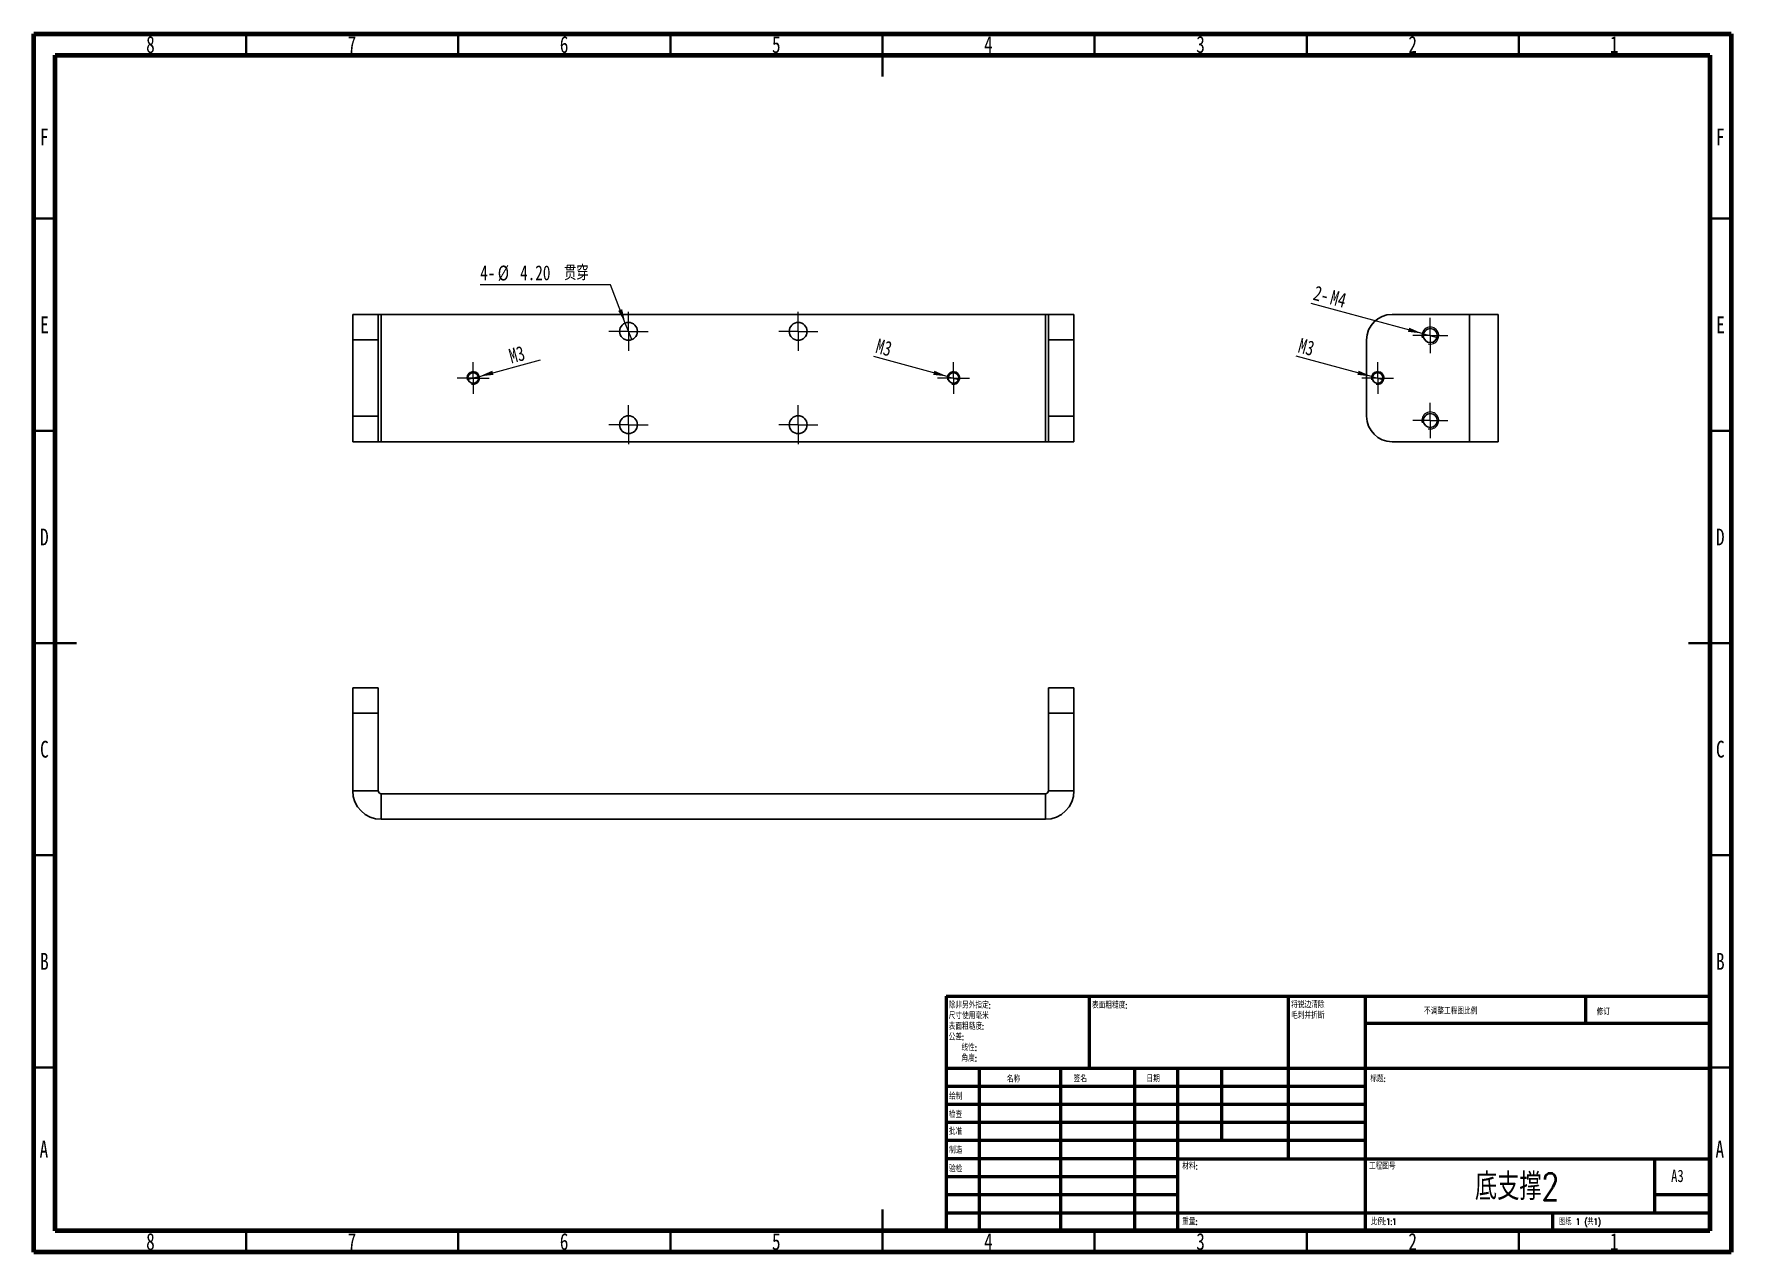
# Model space of a CAD drawing. Header units: millimetres. Extents: x 15 to 415, y 5 to 292.
import ezdxf

# ---------------------------------------------------------------- set-up
doc = ezdxf.new("R2010")
doc.units = ezdxf.units.MM
doc.styles.add('SLDTEXTSTYLE0', font='TXT', dxfattribs={"width": 0.75})
doc.styles.add('SLDTEXTSTYLE1', font='TXT', dxfattribs={"width": 0.75, "bigfont": 'bigfont'})
doc.styles.add('SLDTEXTSTYLE2', font='TXT', dxfattribs={"width": 0.694444, "bigfont": 'bigfont'})
doc.dimstyles.new('SLDDIMSTYLE0', dxfattribs={"dimtxt": 3.5, "dimasz": 3.302, "dimexe": 0, "dimexo": 0.0625, "dimgap": 0.875, "dimtad": 0, "dimtih": 1, "dimtoh": 1, "dimrnd": 1e-09, "dimzin": 4, "dimdsep": 46, "dimtxsty": 'SLDTEXTSTYLE0', "dimblk1": 'NONE', "dimsah": 1, "dimcen": 0, "dimadec": 0, "dimazin": 1, "dimtfac": 1, "dimtmove": 0, "dimatfit": 3, "dimldrblk": 'NONE', "dimfxl": 0, "dimfrac": 2, "dimtolj": 1, "dimtzin": 12, "dimarcsym": 0})
doc.dimstyles.new('SLDDIMSTYLE1', dxfattribs={"dimtxt": 3.5, "dimasz": 3.302, "dimexe": 0, "dimexo": 0.0625, "dimgap": 0.875, "dimtad": 1, "dimrnd": 1e-09, "dimzin": 12, "dimdsep": 46, "dimtxsty": 'SLDTEXTSTYLE0', "dimblk1": 'NONE', "dimsah": 1, "dimcen": 0, "dimadec": 0, "dimazin": 3, "dimtfac": 1, "dimtmove": 0, "dimatfit": 3, "dimldrblk": 'NONE', "dimfxl": 0, "dimfrac": 2, "dimtolj": 1, "dimtzin": 12, "dimarcsym": 0})
doc.dimstyles.new('SLDDIMSTYLE2', dxfattribs={"dimtxt": 3.5, "dimasz": 3.302, "dimexe": 0, "dimexo": 0.0625, "dimgap": 0.875, "dimtad": 1, "dimrnd": 1e-09, "dimzin": 12, "dimdsep": 46, "dimtxsty": 'SLDTEXTSTYLE0', "dimblk1": 'NONE', "dimsah": 1, "dimcen": 0, "dimadec": 0, "dimazin": 3, "dimtfac": 1, "dimtmove": 0, "dimatfit": 3, "dimldrblk": 'NONE', "dimfxl": 0, "dimfrac": 2, "dimtolj": 1, "dimtzin": 12, "dimarcsym": 0})

# ---------------------------------------------------------------- blocks, each defined once
blk = doc.blocks.new('_D')
at = {"color": 7, "linetype": 'Continuous', "lineweight": 0}
for p, q in [((150.86, 232.91), (120.18, 232.91)), ((154.37, 223.89), (150.86, 232.91)), ((155.89, 219.97), (154.37, 223.89))]:
    blk.add_line(p, q, dxfattribs=at)
at = {"color": 7, "linetype": 'Continuous', "lineweight": 18}
blk.add_solid([(154.37, 223.89), (153.65, 227.15), (152.7, 226.78)], dxfattribs=at)
at = {"color": 7, "linetype": 'Continuous', "lineweight": 18, "char_height": 3.5, "attachment_point": 1}
for s, insert, style in [('4-', (120.18, 237.47), 'SLDTEXTSTYLE0'), ('%%c', (124.32, 237.42), 'SLDTEXTSTYLE0'), ('4.20', (129.59, 237.47), 'SLDTEXTSTYLE0'), ('贯穿', (139.96, 237.47), 'SLDTEXTSTYLE1')]:
    blk.add_mtext(s, dxfattribs=dict(at, insert=insert, style=style))
blk = doc.blocks.new('_None')
blk = doc.blocks.new('_D_1')
at = {"color": 7, "linetype": 'Continuous', "lineweight": 0}
for q in [(134.43, 215.19), (117.08, 210.54)]:
    blk.add_line((119.98, 211.32), q, dxfattribs=at)
at = {"color": 7, "linetype": 'Continuous', "lineweight": 18}
blk.add_solid([(119.98, 211.32), (123.3, 211.68), (123.04, 212.66)], dxfattribs=at)
at = {"color": 7, "linetype": 'Continuous', "lineweight": 18, "insert": (126.64, 217.71), "char_height": 3.5, "attachment_point": 1, "rotation": 15, "style": 'SLDTEXTSTYLE0'}
blk.add_mtext('M3', dxfattribs=at)
blk = doc.blocks.new('_D_2')
at = {"color": 7, "linetype": 'Continuous', "lineweight": 0}
for q in [(212.92, 215.97), (233.18, 210.54)]:
    blk.add_line((230.28, 211.32), q, dxfattribs=at)
at = {"color": 7, "linetype": 'Continuous', "lineweight": 18}
blk.add_solid([(230.28, 211.32), (227.22, 212.66), (226.96, 211.68)], dxfattribs=at)
at = {"color": 7, "linetype": 'Continuous', "lineweight": 18, "insert": (214.08, 220.29), "char_height": 3.5, "attachment_point": 1, "rotation": 345, "style": 'SLDTEXTSTYLE0'}
blk.add_mtext('M3', dxfattribs=at)
blk = doc.blocks.new('SW_CENTERMARKSYMBOL_0')
at = {"color": 0, "linetype": 'Continuous', "lineweight": 18}
for p, q in [((0, 2.5), (0, 4.6)), ((-2.5, 0), (-4.6, 0)), ((0, 0), (-2.5, 0)), ((0, 0), (0, 2.5)), ((0, 0), (0, -2.5)), ((0, 0), (2.5, 0)), ((2.5, 0), (4.6, 0)), ((0, -2.5), (0, -4.6))]:
    blk.add_line(p, q, dxfattribs=at)
blk = doc.blocks.new('SW_CENTERMARKSYMBOL_1')
at = {"color": 0, "linetype": 'Continuous', "lineweight": 18}
for p, q in [((0, 2.5), (0, 4.6)), ((-2.5, 0), (-4.6, 0)), ((0, 0), (-2.5, 0)), ((0, 0), (0, 2.5)), ((0, 0), (0, -2.5)), ((0, 0), (2.5, 0)), ((2.5, 0), (4.6, 0)), ((0, -2.5), (0, -4.6))]:
    blk.add_line(p, q, dxfattribs=at)
blk = doc.blocks.new('SW_CENTERMARKSYMBOL_2')
at = {"color": 0, "linetype": 'Continuous', "lineweight": 18}
for p, q in [((-2.5, 0), (-3.75, 0)), ((0, 0), (-2.5, 0)), ((0, 2.5), (0, 3.75)), ((0, 0), (0, 2.5)), ((0, 0), (0, -2.5)), ((0, 0), (2.5, 0)), ((2.5, 0), (3.75, 0)), ((0, -2.5), (0, -3.75))]:
    blk.add_line(p, q, dxfattribs=at)
blk = doc.blocks.new('SW_CENTERMARKSYMBOL_3')
at = {"color": 0, "linetype": 'Continuous', "lineweight": 18}
for p, q in [((0, 2.5), (0, 4.6)), ((-2.5, 0), (-4.6, 0)), ((0, 0), (-2.5, 0)), ((0, 0), (0, 2.5)), ((0, 0), (0, -2.5)), ((0, 0), (2.5, 0)), ((2.5, 0), (4.6, 0)), ((0, -2.5), (0, -4.6))]:
    blk.add_line(p, q, dxfattribs=at)
blk = doc.blocks.new('SW_CENTERMARKSYMBOL_4')
at = {"color": 0, "linetype": 'Continuous', "lineweight": 18}
for p, q in [((0, 2.5), (0, 4.6)), ((-2.5, 0), (-4.6, 0)), ((0, 0), (-2.5, 0)), ((0, 0), (0, 2.5)), ((0, 0), (0, -2.5)), ((0, 0), (2.5, 0)), ((2.5, 0), (4.6, 0)), ((0, -2.5), (0, -4.6))]:
    blk.add_line(p, q, dxfattribs=at)
blk = doc.blocks.new('SW_CENTERMARKSYMBOL_5')
at = {"color": 0, "linetype": 'Continuous', "lineweight": 18}
for p, q in [((-2.5, 0), (-3.75, 0)), ((0, 0), (-2.5, 0)), ((0, 2.5), (0, 3.75)), ((0, 0), (0, 2.5)), ((0, 0), (0, -2.5)), ((0, 0), (2.5, 0)), ((2.5, 0), (3.75, 0)), ((0, -2.5), (0, -3.75))]:
    blk.add_line(p, q, dxfattribs=at)
blk = doc.blocks.new('_D_3')
at = {"color": 7, "linetype": 'Continuous', "lineweight": 0}
for q in [(312.49, 216.08), (333.16, 210.54)]:
    blk.add_line((330.27, 211.32), q, dxfattribs=at)
at = {"color": 7, "linetype": 'Continuous', "lineweight": 18}
blk.add_solid([(330.27, 211.32), (327.21, 212.66), (326.95, 211.68)], dxfattribs=at)
at = {"color": 7, "linetype": 'Continuous', "lineweight": 18, "insert": (313.65, 220.4), "char_height": 3.5, "attachment_point": 1, "rotation": 345, "style": 'SLDTEXTSTYLE0'}
blk.add_mtext('M3', dxfattribs=at)
blk = doc.blocks.new('_D_4')
at = {"color": 7, "linetype": 'Continuous', "lineweight": 0}
for q in [(316.02, 228.46), (346.05, 220.41)]:
    blk.add_line((342.18, 221.45), q, dxfattribs=at)
at = {"color": 7, "linetype": 'Continuous', "lineweight": 18}
blk.add_solid([(342.18, 221.45), (339.13, 222.79), (338.86, 221.81)], dxfattribs=at)
at = {"color": 7, "linetype": 'Continuous', "lineweight": 18, "char_height": 3.5, "attachment_point": 1, "rotation": 345, "style": 'SLDTEXTSTYLE0'}
for s, insert in [('2-', (317.19, 232.8)), ('M4', (321.18, 231.73))]:
    blk.add_mtext(s, dxfattribs=dict(at, insert=insert))
blk = doc.blocks.new('SW_CENTERMARKSYMBOL_6')
at = {"color": 0, "linetype": 'Continuous', "lineweight": 18}
for p, q in [((0, 2.5), (0, 4.15)), ((-2.5, 0), (-4.15, 0)), ((0, 0), (-2.5, 0)), ((0, 0), (0, 2.5)), ((0, 0), (0, -2.5)), ((0, 0), (2.5, 0)), ((2.5, 0), (4.15, 0)), ((0, -2.5), (0, -4.15))]:
    blk.add_line(p, q, dxfattribs=at)
blk = doc.blocks.new('SW_CENTERMARKSYMBOL_7')
at = {"color": 0, "linetype": 'Continuous', "lineweight": 18}
for p, q in [((0, 2.5), (0, 4.15)), ((-2.5, 0), (-4.15, 0)), ((0, 0), (-2.5, 0)), ((0, 0), (0, 2.5)), ((0, 0), (0, -2.5)), ((0, 0), (2.5, 0)), ((2.5, 0), (4.15, 0)), ((0, -2.5), (0, -4.15))]:
    blk.add_line(p, q, dxfattribs=at)
blk = doc.blocks.new('SW_CENTERMARKSYMBOL_8')
at = {"color": 0, "linetype": 'Continuous', "lineweight": 18}
for p, q in [((-2.5, 0), (-3.75, 0)), ((0, 0), (-2.5, 0)), ((0, 2.5), (0, 3.75)), ((0, 0), (0, 2.5)), ((0, 0), (0, -2.5)), ((0, 0), (2.5, 0)), ((2.5, 0), (3.75, 0)), ((0, -2.5), (0, -3.75))]:
    blk.add_line(p, q, dxfattribs=at)

msp = doc.modelspace()

# ---------------------------------------------------------------- linework, layer by layer
at = {"color": 7, "linetype": 'Continuous', "lineweight": 70}
for p, q in [((15, 5), (15, 292)), ((15, 292), (415, 292)), ((415, 292), (415, 5)), ((20, 10), (20, 287)), ((20, 287), (410, 287)), ((410, 287), (410, 10)), ((410, 10), (20, 10)), ((415, 5), (15, 5))]:
    msp.add_line(p, q, dxfattribs=at)
at = {"color": 7, "linetype": 'Continuous', "lineweight": 35}
for p, q in [((65, 287), (65, 292)), ((115, 287), (115, 292)), ((165, 287), (165, 292)), ((215, 292), (215, 282)), ((215, 287), (215, 292)), ((265, 287), (265, 292)), ((315, 287), (315, 292)), ((365, 287), (365, 292)), ((20, 248.5), (15, 248.5)), ((410, 248.5), (415, 248.5)), ((20, 198.5), (15, 198.5)), ((410, 198.5), (415, 198.5)), ((15, 148.5), (25, 148.5)), ((20, 148.5), (15, 148.5)), ((415, 148.5), (405, 148.5)), ((410, 148.5), (415, 148.5)), ((20, 98.5), (15, 98.5)), ((410, 98.5), (415, 98.5)), ((20, 48.5), (15, 48.5)), ((410, 48.5), (415, 48.5)), ((215, 5), (215, 15)), ((65, 10), (65, 5)), ((115, 10), (115, 5)), ((165, 10), (165, 5)), ((215, 10), (215, 5)), ((265, 10), (265, 5)), ((315, 10), (315, 5)), ((365, 10), (365, 5))]:
    msp.add_line(p, q, dxfattribs=at)
at = {"color": 7, "linetype": 'Continuous', "lineweight": 25}
for p, q in [((90.131, 225.929), (96.131, 225.929)), ((90.131, 219.929), (90.131, 225.929)), ((96.131, 225.929), (96.131, 219.929)), ((96.867, 225.929), (96.131, 225.929)), ((96.867, 195.929), (96.867, 225.929)), ((253.394, 225.929), (96.867, 225.929)), ((253.394, 225.929), (254.131, 225.929)), ((253.394, 195.929), (253.394, 225.929)), ((260.131, 225.929), (254.131, 225.929)), ((254.131, 225.929), (254.131, 219.929)), ((260.131, 219.929), (260.131, 225.929)), ((335.115, 225.929), (353.379, 225.929)), ((353.379, 195.929), (353.379, 225.929)), ((360.115, 225.929), (353.379, 225.929)), ((360.115, 195.929), (360.115, 225.929)), ((96.131, 219.929), (90.131, 219.929)), ((90.131, 201.929), (90.131, 219.929)), ((96.131, 201.929), (96.131, 219.929)), ((254.131, 201.929), (254.131, 219.929)), ((254.131, 219.929), (260.131, 219.929)), ((260.131, 201.929), (260.131, 219.929)), ((329.115, 201.929), (329.115, 219.929)), ((90.131, 201.929), (96.131, 201.929)), ((90.131, 195.929), (90.131, 201.929)), ((96.131, 201.929), (96.131, 195.929)), ((260.131, 201.929), (254.131, 201.929)), ((254.131, 201.929), (254.131, 195.929)), ((260.131, 195.929), (260.131, 201.929)), ((96.131, 195.929), (90.131, 195.929)), ((96.131, 195.929), (96.867, 195.929)), ((96.867, 195.929), (253.394, 195.929)), ((254.131, 195.929), (253.394, 195.929)), ((254.131, 195.929), (260.131, 195.929)), ((353.379, 195.929), (335.115, 195.929)), ((353.379, 195.929), (360.115, 195.929)), ((90.131, 137.956), (96.131, 137.956)), ((90.131, 131.956), (90.131, 137.956)), ((96.131, 137.956), (96.131, 131.956)), ((260.131, 137.956), (254.131, 137.956)), ((254.131, 137.956), (254.131, 131.956)), ((260.131, 131.956), (260.131, 137.956)), ((96.131, 131.956), (90.131, 131.956)), ((90.131, 113.693), (90.131, 131.956)), ((96.131, 113.693), (96.131, 131.956)), ((254.131, 131.956), (260.131, 131.956)), ((254.131, 113.693), (254.131, 131.956)), ((260.131, 113.693), (260.131, 131.956)), ((96.131, 113.693), (90.131, 113.693)), ((96.867, 112.956), (96.867, 106.956)), ((96.867, 112.956), (253.394, 112.956)), ((253.394, 112.956), (253.394, 106.956)), ((254.131, 113.693), (260.131, 113.693)), ((96.867, 106.956), (253.394, 106.956))]:
    msp.add_line(p, q, dxfattribs=at)
at = {"color": 7, "linetype": 'Continuous', "lineweight": 50}
for p, q in [((230, 65.25), (410, 65.25)), ((230, 65.25), (230, 10)), ((263.8, 48.25), (263.8, 65.25)), ((310.6, 65.25), (310.6, 27)), ((328.8, 65.25), (328.8, 10)), ((380.8, 58.875), (380.8, 65.25)), ((410, 58.875), (328.8, 58.875)), ((410, 48.25), (230, 48.25)), ((237.8, 48.25), (237.8, 10)), ((256.991, 48.25), (256.991, 10)), ((274.399, 48.25), (274.399, 10)), ((284.6, 10), (284.6, 48.25)), ((295, 31.25), (295, 48.25)), ((328.8, 44), (230, 44)), ((328.8, 39.75), (230, 39.75)), ((328.8, 35.5), (230, 35.5)), ((328.8, 31.25), (230, 31.25)), ((284.6, 27), (230, 27)), ((284.6, 27), (410, 27)), ((397, 14.25), (397, 27)), ((284.6, 22.75), (230, 22.75)), ((284.6, 18.5), (230, 18.5)), ((410, 18.5), (397, 18.5)), ((230, 14.25), (410, 14.25)), ((373, 10), (373, 14.25))]:
    msp.add_line(p, q, dxfattribs=at)
at = {"color": 7, "linetype": 'Continuous', "lineweight": 25}
for centre, radius in [((155.131, 221.929), 2.1), ((195.131, 221.929), 2.1), ((344.115, 220.929), 1.65), ((118.531, 210.929), 1.25), ((231.731, 210.929), 1.25), ((331.715, 210.929), 1.25), ((155.131, 199.929), 2.1), ((195.131, 199.929), 2.1), ((344.115, 200.929), 1.65)]:
    msp.add_circle(centre, radius, dxfattribs=at)
for centre, radius, start, end in [((335.115, 219.929), 6, 90, 180), ((335.115, 201.929), 6, 180, 270), ((96.867, 113.693), 6.737, 180, 270), ((96.867, 113.693), 0.737, 180, 270), ((253.394, 113.693), 6.737, 270, 0), ((253.394, 113.693), 0.737, 270, 360)]:
    msp.add_arc(centre, radius, start, end, dxfattribs=at)
at = {"color": 7, "linetype": 'Continuous', "lineweight": 18}
for centre, radius in [((344.115, 220.929), 2), ((118.531, 210.929), 1.5), ((231.731, 210.929), 1.5), ((331.715, 210.929), 1.5), ((331.715, 210.929), 1.5), ((344.115, 200.929), 2)]:
    msp.add_arc(centre, radius, 255, 195, dxfattribs=at)

# ---------------------------------------------------------------- block references
at = {"color": 7, "linetype": 'Continuous', "lineweight": 0}
for name, p in [('SW_CENTERMARKSYMBOL_0', (155.131, 221.929)), ('SW_CENTERMARKSYMBOL_3', (195.131, 221.929)), ('SW_CENTERMARKSYMBOL_7', (344.115, 220.929)), ('SW_CENTERMARKSYMBOL_2', (118.531, 210.929)), ('SW_CENTERMARKSYMBOL_5', (231.731, 210.929)), ('SW_CENTERMARKSYMBOL_8', (331.715, 210.929)), ('SW_CENTERMARKSYMBOL_1', (155.131, 199.929)), ('SW_CENTERMARKSYMBOL_4', (195.131, 199.929)), ('SW_CENTERMARKSYMBOL_6', (344.115, 200.929))]:
    msp.add_blockref(name, p, dxfattribs=at)

# ---------------------------------------------------------------- texts
for s, insert, char_height, attachment_point, style in [('8', (42.46, 291.504), 3.969, 2, 'SLDTEXTSTYLE0'), ('7', (89.96, 291.504), 3.969, 2, 'SLDTEXTSTYLE0'), ('6', (139.96, 291.504), 3.969, 2, 'SLDTEXTSTYLE0'), ('5', (189.96, 291.504), 3.969, 2, 'SLDTEXTSTYLE0'), ('4', (239.96, 291.504), 3.969, 2, 'SLDTEXTSTYLE0'), ('3', (289.96, 291.504), 3.969, 2, 'SLDTEXTSTYLE0'), ('2', (339.96, 291.504), 3.969, 2, 'SLDTEXTSTYLE0'), ('1', (387.46, 291.504), 3.969, 2, 'SLDTEXTSTYLE0'), ('F', (17.458, 269.716), 3.969, 2, 'SLDTEXTSTYLE0'), ('F', (412.458, 269.716), 3.969, 2, 'SLDTEXTSTYLE0'), ('E', (17.508, 225.466), 3.969, 2, 'SLDTEXTSTYLE0'), ('E', (412.508, 225.466), 3.969, 2, 'SLDTEXTSTYLE0'), ('D', (17.453, 175.466), 3.969, 2, 'SLDTEXTSTYLE0'), ('D', (412.453, 175.466), 3.969, 2, 'SLDTEXTSTYLE0'), ('C', (17.459, 125.466), 3.969, 2, 'SLDTEXTSTYLE0'), ('C', (412.459, 125.466), 3.969, 2, 'SLDTEXTSTYLE0'), ('B', (17.471, 75.466), 3.969, 2, 'SLDTEXTSTYLE0'), ('B', (412.471, 75.466), 3.969, 2, 'SLDTEXTSTYLE0'), ('除非另外指定:^J尺寸使用毫米^J表面粗糙度:^J公差:^J   线性:^J   角度:', (230.594, 63.921), 1.5, 1, 'SLDTEXTSTYLE1'), ('表面粗糙度:', (264.371, 63.919), 1.5, 1, 'SLDTEXTSTYLE1'), ('将锐边清除^J毛刺并折断', (311.309, 64.003), 1.5, 1, 'SLDTEXTSTYLE1'), ('不调整工程图比例', (342.615, 62.533), 1.5, 1, 'SLDTEXTSTYLE1'), ('修订', (383.328, 62.335), 1.5, 1, 'SLDTEXTSTYLE1'), ('名称', (244.322, 46.501), 1.5, 1, 'SLDTEXTSTYLE1'), ('签名', (260.034, 46.562), 1.5, 1, 'SLDTEXTSTYLE1'), ('日期', (277.215, 46.576), 1.5, 1, 'SLDTEXTSTYLE1'), ('标题:', (329.956, 46.576), 1.5, 1, 'SLDTEXTSTYLE1'), ('绘制', (230.685, 42.43), 1.5, 1, 'SLDTEXTSTYLE1'), ('检查', (230.624, 38.154), 1.5, 1, 'SLDTEXTSTYLE1'), ('批准', (230.622, 34.177), 1.5, 1, 'SLDTEXTSTYLE1'), ('A', (17.34, 31.216), 3.969, 2, 'SLDTEXTSTYLE0'), ('制造', (230.682, 29.734), 1.5, 1, 'SLDTEXTSTYLE1'), ('A', (412.34, 31.216), 3.969, 2, 'SLDTEXTSTYLE0'), ('验检', (230.677, 25.35), 1.5, 1, 'SLDTEXTSTYLE1'), ('材料:', (285.646, 25.986), 1.5, 1, 'SLDTEXTSTYLE1'), ('工程图号', (329.629, 25.986), 1.5, 1, 'SLDTEXTSTYLE1'), ('底支撑2', (364.534, 23.607), 6.35, 2, 'SLDTEXTSTYLE1'), ('A3', (400.871, 24.406), 2.9104, 1, 'SLDTEXTSTYLE0'), ('重量:', (285.618, 12.949), 1.4986, 1, 'SLDTEXTSTYLE1'), ('比例:1:1', (330.074, 12.9), 1.5, 1, 'SLDTEXTSTYLE1'), ('图纸 1 (共1)', (374.478, 12.9), 1.5, 1, 'SLDTEXTSTYLE2'), ('8', (42.46, 9.466), 3.969, 2, 'SLDTEXTSTYLE0'), ('7', (89.96, 9.466), 3.969, 2, 'SLDTEXTSTYLE0'), ('6', (139.96, 9.466), 3.969, 2, 'SLDTEXTSTYLE0'), ('5', (189.96, 9.466), 3.969, 2, 'SLDTEXTSTYLE0'), ('4', (239.96, 9.466), 3.969, 2, 'SLDTEXTSTYLE0'), ('3', (289.96, 9.466), 3.969, 2, 'SLDTEXTSTYLE0'), ('2', (339.96, 9.466), 3.969, 2, 'SLDTEXTSTYLE0'), ('1', (387.46, 9.466), 3.969, 2, 'SLDTEXTSTYLE0')]:
    msp.add_mtext(s, dxfattribs=dict(at, insert=insert, char_height=char_height, attachment_point=attachment_point, style=style))

# ---------------------------------------------------------------- dimensions: what is measured, and where the dimension line sits
at = {"color": 7, "linetype": 'Continuous', "lineweight": 18}
dim = msp.add_diameter_dim_2p(p1=(155.892, 219.972), p2=(154.37, 223.886), text='4-<> 贯穿', dimstyle='SLDDIMSTYLE0', dxfattribs=at)
dim.commit()
dim.dimension.update_dxf_attribs({"geometry": '_D', "text_midpoint": (134.726, 235.713), "dimtype": 163})
for p1, p2, text, dimstyle, picture, middle in [((346.047, 220.411), (342.183, 221.447), '2-M4', 'SLDDIMSTYLE2', '_D_4', (321.187, 227.073)), ((233.18, 210.541), (230.282, 211.317), 'M3', 'SLDDIMSTYLE1', '_D_2', (216.016, 215.14)), ((333.164, 210.541), (330.266, 211.317), 'M3', 'SLDDIMSTYLE1', '_D_3', (315.59, 215.25)), ((117.082, 210.541), (119.98, 211.317), 'M3', 'SLDDIMSTYLE1', '_D_1', (131.382, 214.372))]:
    dim = msp.add_diameter_dim_2p(p1=p1, p2=p2, text=text, dimstyle=dimstyle, override={"dimpost": '<>'}, dxfattribs=at)
    dim.commit()
    dim.dimension.update_dxf_attribs({"geometry": picture, "text_midpoint": middle, "dimtype": 163})

doc.saveas('drawing.dxf')
